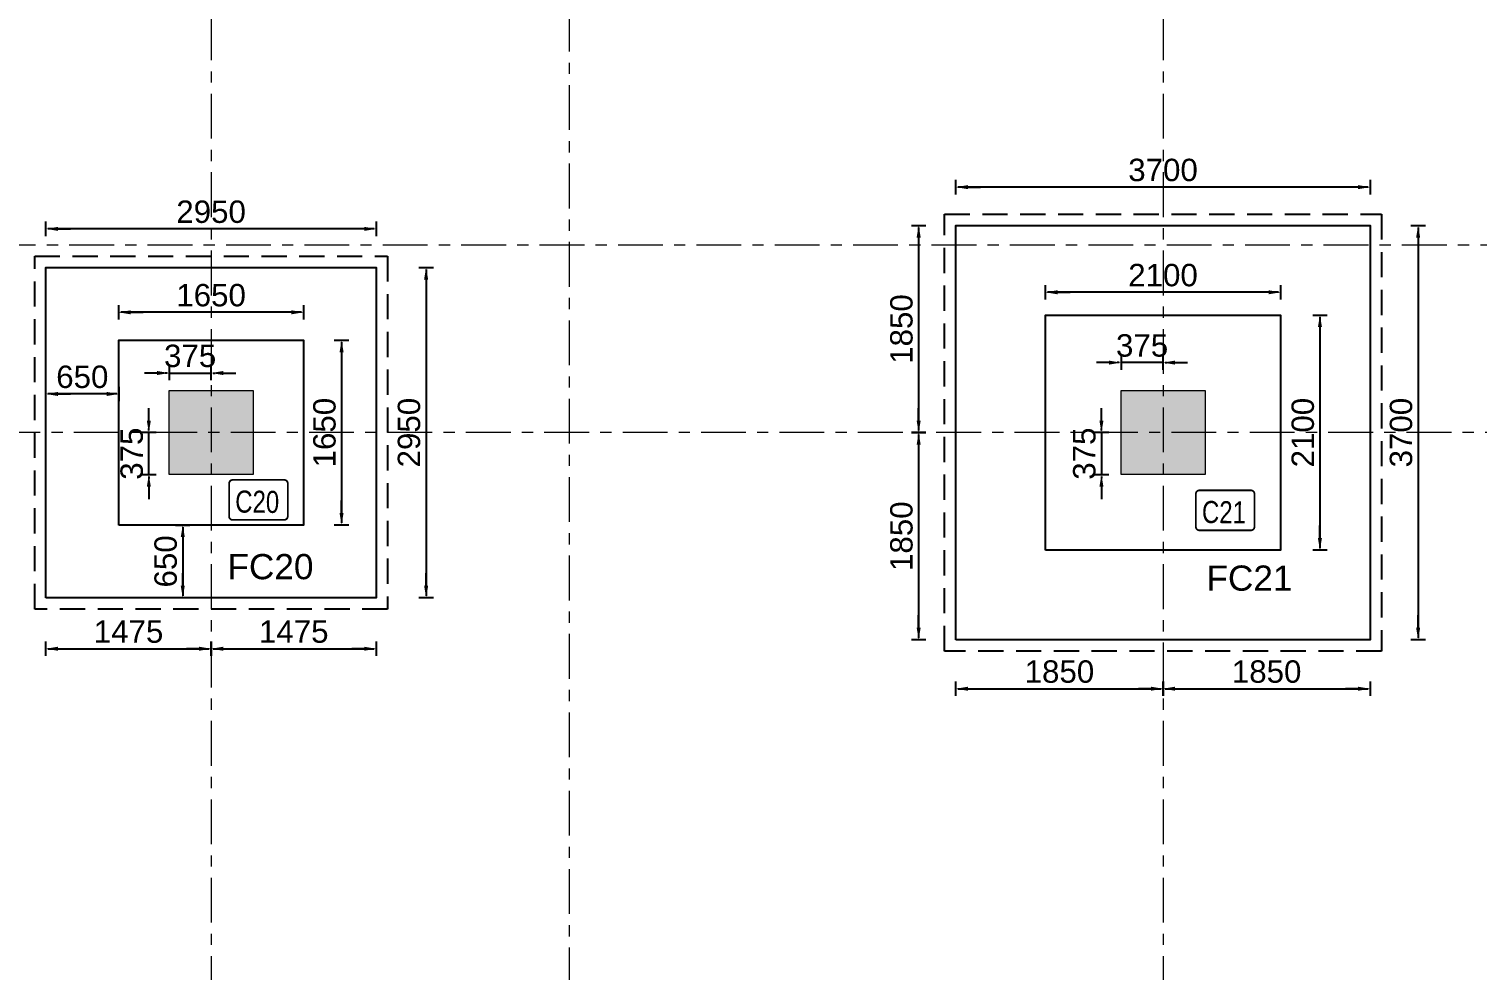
# Model space of a CAD drawing. Extents: x 1878645 to 3043969, y -1160829 to -603973.
# Drawn here: x 2130305 to 2143235, y -662941 to -654538 of the extents above; entities that cross this region are included whole.
import ezdxf
from ezdxf.enums import TextEntityAlignment as Align

# ---------------------------------------------------------------- set-up
doc = ezdxf.new("R2010")
doc.units = 0
doc.header["$LTSCALE"] = 100
doc.header["$PDMODE"] = 66
doc.linetypes.add('Grids', pattern=[7, 4, -1, 1, -1])
doc.linetypes.add('SCHidden', pattern=[0.375, 0.25, -0.125])
doc.layers.get('Defpoints').update_dxf_attribs({"lineweight": 0})
for name, color, linetype in [('A-DIMN-100', 5, 'Continuous'), ('COMMENTS', 30, 'Continuous'), ('Dim', 3, 'Continuous'), ('Footing', 5, 'Continuous'), ('Footing Nos', 4, 'Continuous'), ('PCC', 2, 'Continuous'), ('RETAIN-WALL', 1, 'Continuous')]:
    doc.layers.add(name, color=color, linetype=linetype)
for name, color, linetype, lineweight in [('A-GRID', 8, 'Grids', 0), ('ECO COL', 6, 'Continuous', 0), ('Eco_  CNO', 7, 'Continuous', 25)]:
    doc.layers.add(name, color=color, linetype=linetype, lineweight=lineweight)
doc.styles.add('ARIAL', font='arial.ttf')
doc.styles.add('ITA', font='simplex.shx')
doc.styles.add('SC-BBS1', font='SansSerif')
doc.dimstyles.new('A-150-DIM-EXT_MAIN(FT)', dxfattribs={"dimscale": 0, "dimtxt": 200, "dimasz": 18, "dimexe": 100, "dimexo": 100, "dimgap": 50, "dimtad": 1, "dimdec": 0, "dimdsep": 46, "dimtxsty": 'ARIAL', "dimblk": 'A3', "dimcen": 0.025, "dimse1": 1, "dimse2": 1, "dimclrd": 256, "dimclre": 256, "dimclrt": 7, "dimazin": 2, "dimtfac": 1, "dimtdec": 0, "dimtix": 1, "dimtmove": 2, "dimatfit": 3, "dimldrblk": 'WSA-DOT-100', "dimfxl": 1, "dimtolj": 1, "dimtzin": 0, "dimarcsym": 0})

# ---------------------------------------------------------------- blocks, each defined once
blk = doc.blocks.new('A2')
at = {"layer": 'Dim', "linetype": 'ByBlock', "lineweight": -2, "extrusion": (0, 0, -1)}
blk.add_lwpolyline([(6, 0), (12.2, 0)], dxfattribs=at)
blk.add_solid([(6, -1), (0, 0), (6, 1)], dxfattribs=at)
blk = doc.blocks.new('A3')
at = {"layer": 'Dim', "linetype": 'ByBlock', "lineweight": -2}
blk.add_line((0, 3.59), (0, -3.59), dxfattribs=at)
blk.add_blockref('A2', (0, 0), dxfattribs=at)
blk = doc.blocks.new('*D493')
at = {"layer": 'Defpoints', "color": 0, "transparency": 16777216}
for p in [(2131931, -657610), (2131556, -657767), (2131931, -657767)]:
    blk.add_point(p, dxfattribs=at)
at = {"layer": 'Dim', "lineweight": -2, "transparency": 16777216}
for p, q in [((2131538, -657610), (2131520, -657610)), ((2131556, -657610), (2131931, -657610)), ((2131949, -657610), (2131967, -657610))]:
    blk.add_line(p, q, dxfattribs=at)
at = {"layer": 'Dim', "lineweight": -2, "transparency": 16777216, "xscale": 18, "yscale": 18, "zscale": 18}
blk.add_blockref('A3', (2131556, -657610), dxfattribs=at)
at = {"layer": 'Dim', "lineweight": -2, "transparency": 16777216, "xscale": 18, "yscale": 18, "zscale": 18, "rotation": 180}
blk.add_blockref('A3', (2131931, -657610), dxfattribs=at)
at = {"layer": 'Dim', "color": 7, "transparency": 16777216, "insert": (2131744, -657458), "char_height": 200, "attachment_point": 5, "style": 'ARIAL'}
blk.add_mtext('\\A1;375', dxfattribs=at)
blk = doc.blocks.new('WSA-DOT-100')
at = {"layer": 'A-DIMN-100', "color": 5}
for p, q in [((0, -200), (0, 200)), ((-200, 0), (200, 0))]:
    blk.add_line(p, q, dxfattribs=at)
at = {"layer": 'A-DIMN-100', "color": 1, "const_width": 60}
blk.add_lwpolyline([(-30, 0, 1), (30, 0, 1)], format="xyb", close=True, dxfattribs=at)
blk = doc.blocks.new('*D494')
at = {"layer": 'Defpoints', "color": 0, "transparency": 16777216}
for p in [(2131375, -658142), (2131556, -658142), (2131556, -658517)]:
    blk.add_point(p, dxfattribs=at)
at = {"layer": 'Dim', "lineweight": -2, "transparency": 16777216}
for p, q in [((2131375, -658124), (2131375, -658106)), ((2131375, -658517), (2131375, -658142)), ((2131375, -658535), (2131375, -658553))]:
    blk.add_line(p, q, dxfattribs=at)
at = {"layer": 'Dim', "lineweight": -2, "transparency": 16777216, "xscale": 18, "yscale": 18, "zscale": 18}
for p, rotation in [((2131375, -658142), 270), ((2131375, -658517), 90)]:
    blk.add_blockref('A3', p, dxfattribs=dict(at, rotation=rotation))
at = {"layer": 'Dim', "color": 7, "transparency": 16777216, "insert": (2131223, -658330), "char_height": 200, "attachment_point": 5, "rotation": 90, "style": 'ARIAL'}
blk.add_mtext('\\A1;375', dxfattribs=at)
blk = doc.blocks.new('*D495')
at = {"layer": 'Defpoints', "color": 0, "transparency": 16777216}
for p in [(2140056, -657517), (2140056, -657767), (2140431, -657767)]:
    blk.add_point(p, dxfattribs=at)
at = {"layer": 'Dim', "lineweight": -2, "transparency": 16777216}
for p, q in [((2140038, -657517), (2140020, -657517)), ((2140431, -657517), (2140056, -657517)), ((2140449, -657517), (2140467, -657517))]:
    blk.add_line(p, q, dxfattribs=at)
at = {"layer": 'Dim', "lineweight": -2, "transparency": 16777216, "xscale": 18, "yscale": 18, "zscale": 18}
blk.add_blockref('A3', (2140056, -657517), dxfattribs=at)
at = {"layer": 'Dim', "lineweight": -2, "transparency": 16777216, "xscale": 18, "yscale": 18, "zscale": 18, "rotation": 180}
blk.add_blockref('A3', (2140431, -657517), dxfattribs=at)
at = {"layer": 'Dim', "color": 7, "transparency": 16777216, "insert": (2140244, -657365), "char_height": 200, "attachment_point": 5, "style": 'ARIAL'}
blk.add_mtext('\\A1;375', dxfattribs=at)
blk = doc.blocks.new('*D496')
at = {"layer": 'Defpoints', "color": 0, "transparency": 16777216}
for p in [(2140056, -658142), (2139881, -658517), (2140056, -658517)]:
    blk.add_point(p, dxfattribs=at)
at = {"layer": 'Dim', "lineweight": -2, "transparency": 16777216}
for p, q in [((2139881, -658124), (2139881, -658106)), ((2139881, -658142), (2139881, -658517)), ((2139881, -658535), (2139881, -658553))]:
    blk.add_line(p, q, dxfattribs=at)
at = {"layer": 'Dim', "lineweight": -2, "transparency": 16777216, "xscale": 18, "yscale": 18, "zscale": 18}
for p, rotation in [((2139881, -658142), 270), ((2139881, -658517), 90)]:
    blk.add_blockref('A3', p, dxfattribs=dict(at, rotation=rotation))
at = {"layer": 'Dim', "color": 7, "transparency": 16777216, "insert": (2139729, -658330), "char_height": 200, "attachment_point": 5, "rotation": 90, "style": 'ARIAL'}
blk.add_mtext('\\A1;375', dxfattribs=at)
blk = doc.blocks.new('Co')
at = {"const_width": 0.75}
blk.add_lwpolyline([(-12.57, -7.17), (-12.57, 6.59, -0.414214), (-11.07, 8.09), (10.51, 8.09, -0.414214), (12.01, 6.59), (12.01, -7.17, -0.414214), (10.51, -8.67), (-11.07, -8.67, -0.414214)], format="xyb", close=True, dxfattribs=at)
at = {"style": 'ITA', "width": 0.669972}
blk.add_attdef('COL', text='', height=10.5, rotation=0.63804, dxfattribs=at).set_placement((-9.93, -5.51), (8.49, -5.3), align=Align.FIT)
blk = doc.blocks.new('*D613')
at = {"layer": 'Defpoints', "color": 0, "transparency": 16777216}
for p in [(2132756, -657317), (2132756, -658967), (2133096, -658967)]:
    blk.add_point(p, dxfattribs=at)
at = {"layer": 'Dim', "lineweight": -2, "transparency": 16777216}
blk.add_line((2133096, -657335), (2133096, -658949), dxfattribs=at)
at = {"layer": 'Dim', "lineweight": -2, "transparency": 16777216, "xscale": 18, "yscale": 18, "zscale": 18}
for p, rotation in [((2133096, -657317), 90), ((2133096, -658967), 270)]:
    blk.add_blockref('A3', p, dxfattribs=dict(at, rotation=rotation))
at = {"layer": 'Dim', "color": 7, "transparency": 16777216, "insert": (2132944, -658142), "char_height": 200, "attachment_point": 5, "rotation": 90, "style": 'ARIAL'}
blk.add_mtext('\\A1;1650', dxfattribs=at)
blk = doc.blocks.new('*D614')
at = {"layer": 'Defpoints', "color": 0, "transparency": 16777216}
for p in [(2131106, -657068), (2131106, -657317), (2132756, -657317)]:
    blk.add_point(p, dxfattribs=at)
at = {"layer": 'Dim', "lineweight": -2, "transparency": 16777216}
blk.add_line((2132738, -657068), (2131124, -657068), dxfattribs=at)
at = {"layer": 'Dim', "lineweight": -2, "transparency": 16777216, "xscale": 18, "yscale": 18, "zscale": 18, "rotation": 180}
blk.add_blockref('A3', (2131106, -657068), dxfattribs=at)
at = {"layer": 'Dim', "lineweight": -2, "transparency": 16777216, "xscale": 18, "yscale": 18, "zscale": 18}
blk.add_blockref('A3', (2132756, -657068), dxfattribs=at)
at = {"layer": 'Dim', "color": 7, "transparency": 16777216, "insert": (2131931, -656916), "char_height": 200, "attachment_point": 5, "style": 'ARIAL'}
blk.add_mtext('\\A1;1650', dxfattribs=at)
blk = doc.blocks.new('*D615')
at = {"layer": 'Defpoints', "color": 0, "transparency": 16777216}
for p in [(2131693, -658967), (2131678, -659617), (2131693, -659617)]:
    blk.add_point(p, dxfattribs=at)
at = {"layer": 'Dim', "lineweight": -2, "transparency": 16777216}
blk.add_line((2131678, -658985), (2131678, -659599), dxfattribs=at)
at = {"layer": 'Dim', "lineweight": -2, "transparency": 16777216, "xscale": 18, "yscale": 18, "zscale": 18}
for p, rotation in [((2131678, -658967), 90), ((2131678, -659617), 270)]:
    blk.add_blockref('A3', p, dxfattribs=dict(at, rotation=rotation))
at = {"layer": 'Dim', "color": 7, "transparency": 16777216, "insert": (2131526, -659292), "char_height": 200, "attachment_point": 5, "rotation": 90, "style": 'ARIAL'}
blk.add_mtext('\\A1;650', dxfattribs=at)
blk = doc.blocks.new('*D616')
at = {"layer": 'Defpoints', "color": 0, "transparency": 16777216}
for p in [(2130456, -657797), (2130456, -657797), (2131106, -657797)]:
    blk.add_point(p, dxfattribs=at)
at = {"layer": 'Dim', "lineweight": -2, "transparency": 16777216}
blk.add_line((2131088, -657797), (2130474, -657797), dxfattribs=at)
at = {"layer": 'Dim', "lineweight": -2, "transparency": 16777216, "xscale": 18, "yscale": 18, "zscale": 18, "rotation": 180}
blk.add_blockref('A3', (2130456, -657797), dxfattribs=at)
at = {"layer": 'Dim', "lineweight": -2, "transparency": 16777216, "xscale": 18, "yscale": 18, "zscale": 18}
blk.add_blockref('A3', (2131106, -657797), dxfattribs=at)
at = {"layer": 'Dim', "color": 7, "transparency": 16777216, "insert": (2130781, -657645), "char_height": 200, "attachment_point": 5, "style": 'ARIAL'}
blk.add_mtext('\\A1;650', dxfattribs=at)
blk = doc.blocks.new('*D617')
at = {"layer": 'Defpoints', "color": 0, "transparency": 16777216}
for p in [(2130456, -656323), (2130456, -656667), (2133406, -656667)]:
    blk.add_point(p, dxfattribs=at)
at = {"layer": 'Dim', "lineweight": -2, "transparency": 16777216}
blk.add_line((2133388, -656323), (2130474, -656323), dxfattribs=at)
at = {"layer": 'Dim', "lineweight": -2, "transparency": 16777216, "xscale": 18, "yscale": 18, "zscale": 18, "rotation": 180}
blk.add_blockref('A3', (2130456, -656323), dxfattribs=at)
at = {"layer": 'Dim', "lineweight": -2, "transparency": 16777216, "xscale": 18, "yscale": 18, "zscale": 18}
blk.add_blockref('A3', (2133406, -656323), dxfattribs=at)
at = {"layer": 'Dim', "color": 7, "transparency": 16777216, "insert": (2131931, -656171), "char_height": 200, "attachment_point": 5, "style": 'ARIAL'}
blk.add_mtext('\\A1;2950', dxfattribs=at)
blk = doc.blocks.new('*D618')
at = {"layer": 'Defpoints', "color": 0, "transparency": 16777216}
for p in [(2133406, -656667), (2133406, -659617), (2133851, -659617)]:
    blk.add_point(p, dxfattribs=at)
at = {"layer": 'Dim', "lineweight": -2, "transparency": 16777216}
blk.add_line((2133851, -656685), (2133851, -659599), dxfattribs=at)
at = {"layer": 'Dim', "lineweight": -2, "transparency": 16777216, "xscale": 18, "yscale": 18, "zscale": 18}
for p, rotation in [((2133851, -656667), 90), ((2133851, -659617), 270)]:
    blk.add_blockref('A3', p, dxfattribs=dict(at, rotation=rotation))
at = {"layer": 'Dim', "color": 7, "transparency": 16777216, "insert": (2133699, -658142), "char_height": 200, "attachment_point": 5, "rotation": 90, "style": 'ARIAL'}
blk.add_mtext('\\A1;2950', dxfattribs=at)
blk = doc.blocks.new('*D619')
at = {"layer": 'Defpoints', "color": 0, "transparency": 16777216}
for p in [(2141481, -657092), (2141481, -659192), (2141832, -659192)]:
    blk.add_point(p, dxfattribs=at)
at = {"layer": 'Dim', "lineweight": -2, "transparency": 16777216}
blk.add_line((2141832, -657110), (2141832, -659174), dxfattribs=at)
at = {"layer": 'Dim', "lineweight": -2, "transparency": 16777216, "xscale": 18, "yscale": 18, "zscale": 18}
for p, rotation in [((2141832, -657092), 90), ((2141832, -659192), 270)]:
    blk.add_blockref('A3', p, dxfattribs=dict(at, rotation=rotation))
at = {"layer": 'Dim', "color": 7, "transparency": 16777216, "insert": (2141680, -658142), "char_height": 200, "attachment_point": 5, "rotation": 90, "style": 'ARIAL'}
blk.add_mtext('\\A1;2100', dxfattribs=at)
blk = doc.blocks.new('*D620')
at = {"layer": 'Defpoints', "color": 0, "transparency": 16777216}
for p in [(2139381, -656889), (2139381, -657092), (2141481, -657092)]:
    blk.add_point(p, dxfattribs=at)
at = {"layer": 'Dim', "lineweight": -2, "transparency": 16777216}
blk.add_line((2141463, -656889), (2139399, -656889), dxfattribs=at)
at = {"layer": 'Dim', "lineweight": -2, "transparency": 16777216, "xscale": 18, "yscale": 18, "zscale": 18, "rotation": 180}
blk.add_blockref('A3', (2139381, -656889), dxfattribs=at)
at = {"layer": 'Dim', "lineweight": -2, "transparency": 16777216, "xscale": 18, "yscale": 18, "zscale": 18}
blk.add_blockref('A3', (2141481, -656889), dxfattribs=at)
at = {"layer": 'Dim', "color": 7, "transparency": 16777216, "insert": (2140431, -656737), "char_height": 200, "attachment_point": 5, "style": 'ARIAL'}
blk.add_mtext('\\A1;2100', dxfattribs=at)
blk = doc.blocks.new('*D621')
at = {"layer": 'Defpoints', "color": 0, "transparency": 16777216}
for p in [(2142281, -656292), (2142281, -659992), (2142709, -659992)]:
    blk.add_point(p, dxfattribs=at)
at = {"layer": 'Dim', "lineweight": -2, "transparency": 16777216}
blk.add_line((2142709, -656310), (2142709, -659974), dxfattribs=at)
at = {"layer": 'Dim', "lineweight": -2, "transparency": 16777216, "xscale": 18, "yscale": 18, "zscale": 18}
for p, rotation in [((2142709, -656292), 90), ((2142709, -659992), 270)]:
    blk.add_blockref('A3', p, dxfattribs=dict(at, rotation=rotation))
at = {"layer": 'Dim', "color": 7, "transparency": 16777216, "insert": (2142557, -658142), "char_height": 200, "attachment_point": 5, "rotation": 90, "style": 'ARIAL'}
blk.add_mtext('\\A1;3700', dxfattribs=at)
blk = doc.blocks.new('*D622')
at = {"layer": 'Defpoints', "color": 0, "transparency": 16777216}
for p in [(2138581, -655950), (2138581, -656292), (2142281, -656292)]:
    blk.add_point(p, dxfattribs=at)
at = {"layer": 'Dim', "lineweight": -2, "transparency": 16777216}
blk.add_line((2142263, -655950), (2138599, -655950), dxfattribs=at)
at = {"layer": 'Dim', "lineweight": -2, "transparency": 16777216, "xscale": 18, "yscale": 18, "zscale": 18, "rotation": 180}
blk.add_blockref('A3', (2138581, -655950), dxfattribs=at)
at = {"layer": 'Dim', "lineweight": -2, "transparency": 16777216, "xscale": 18, "yscale": 18, "zscale": 18}
blk.add_blockref('A3', (2142281, -655950), dxfattribs=at)
at = {"layer": 'Dim', "color": 7, "transparency": 16777216, "insert": (2140431, -655798), "char_height": 200, "attachment_point": 5, "style": 'ARIAL'}
blk.add_mtext('\\A1;3700', dxfattribs=at)
blk = doc.blocks.new('*D623')
at = {"layer": 'Defpoints', "color": 0, "transparency": 16777216}
for p in [(2138581, -656292), (2138249, -658142), (2138581, -658142)]:
    blk.add_point(p, dxfattribs=at)
at = {"layer": 'Dim', "lineweight": -2, "transparency": 16777216}
blk.add_line((2138249, -656310), (2138249, -658124), dxfattribs=at)
at = {"layer": 'Dim', "lineweight": -2, "transparency": 16777216, "xscale": 18, "yscale": 18, "zscale": 18}
for p, rotation in [((2138249, -656292), 90), ((2138249, -658142), 270)]:
    blk.add_blockref('A3', p, dxfattribs=dict(at, rotation=rotation))
at = {"layer": 'Dim', "color": 7, "transparency": 16777216, "insert": (2138096, -657217), "char_height": 200, "attachment_point": 5, "rotation": 90, "style": 'ARIAL'}
blk.add_mtext('\\A1;1850', dxfattribs=at)
blk = doc.blocks.new('*D624')
at = {"layer": 'Defpoints', "color": 0, "transparency": 16777216}
for p in [(2138581, -658142), (2138249, -659992), (2138581, -659992)]:
    blk.add_point(p, dxfattribs=at)
at = {"layer": 'Dim', "lineweight": -2, "transparency": 16777216}
blk.add_line((2138249, -658160), (2138249, -659974), dxfattribs=at)
at = {"layer": 'Dim', "lineweight": -2, "transparency": 16777216, "xscale": 18, "yscale": 18, "zscale": 18}
for p, rotation in [((2138249, -658142), 90), ((2138249, -659992), 270)]:
    blk.add_blockref('A3', p, dxfattribs=dict(at, rotation=rotation))
at = {"layer": 'Dim', "color": 7, "transparency": 16777216, "insert": (2138096, -659067), "char_height": 200, "attachment_point": 5, "rotation": 90, "style": 'ARIAL'}
blk.add_mtext('\\A1;1850', dxfattribs=at)
blk = doc.blocks.new('*D625')
at = {"layer": 'Defpoints', "color": 0, "transparency": 16777216}
for p in [(2138581, -659992), (2140431, -659992), (2140431, -660429)]:
    blk.add_point(p, dxfattribs=at)
at = {"layer": 'Dim', "lineweight": -2, "transparency": 16777216}
blk.add_line((2138599, -660429), (2140413, -660429), dxfattribs=at)
at = {"layer": 'Dim', "lineweight": -2, "transparency": 16777216, "xscale": 18, "yscale": 18, "zscale": 18, "rotation": 180}
blk.add_blockref('A3', (2138581, -660429), dxfattribs=at)
at = {"layer": 'Dim', "lineweight": -2, "transparency": 16777216, "xscale": 18, "yscale": 18, "zscale": 18}
blk.add_blockref('A3', (2140431, -660429), dxfattribs=at)
at = {"layer": 'Dim', "color": 7, "transparency": 16777216, "insert": (2139506, -660277), "char_height": 200, "attachment_point": 5, "style": 'ARIAL'}
blk.add_mtext('\\A1;1850', dxfattribs=at)
blk = doc.blocks.new('*D626')
at = {"layer": 'Defpoints', "color": 0, "transparency": 16777216}
for p in [(2140431, -659992), (2142281, -659992), (2142281, -660429)]:
    blk.add_point(p, dxfattribs=at)
at = {"layer": 'Dim', "lineweight": -2, "transparency": 16777216}
blk.add_line((2140449, -660429), (2142263, -660429), dxfattribs=at)
at = {"layer": 'Dim', "lineweight": -2, "transparency": 16777216, "xscale": 18, "yscale": 18, "zscale": 18, "rotation": 180}
blk.add_blockref('A3', (2140431, -660429), dxfattribs=at)
at = {"layer": 'Dim', "lineweight": -2, "transparency": 16777216, "xscale": 18, "yscale": 18, "zscale": 18}
blk.add_blockref('A3', (2142281, -660429), dxfattribs=at)
at = {"layer": 'Dim', "color": 7, "transparency": 16777216, "insert": (2141356, -660277), "char_height": 200, "attachment_point": 5, "style": 'ARIAL'}
blk.add_mtext('\\A1;1850', dxfattribs=at)
blk = doc.blocks.new('*D741')
at = {"layer": 'Defpoints', "color": 0, "transparency": 16777216}
for p in [(2130456, -659617), (2131931, -659617), (2131931, -660072)]:
    blk.add_point(p, dxfattribs=at)
at = {"layer": 'Dim', "lineweight": -2, "transparency": 16777216}
blk.add_line((2130474, -660072), (2131913, -660072), dxfattribs=at)
at = {"layer": 'Dim', "lineweight": -2, "transparency": 16777216, "xscale": 18, "yscale": 18, "zscale": 18, "rotation": 180}
blk.add_blockref('A3', (2130456, -660072), dxfattribs=at)
at = {"layer": 'Dim', "lineweight": -2, "transparency": 16777216, "xscale": 18, "yscale": 18, "zscale": 18}
blk.add_blockref('A3', (2131931, -660072), dxfattribs=at)
at = {"layer": 'Dim', "color": 7, "transparency": 16777216, "insert": (2131194, -659920), "char_height": 200, "attachment_point": 5, "style": 'ARIAL'}
blk.add_mtext('\\A1;1475', dxfattribs=at)
blk = doc.blocks.new('*D742')
at = {"layer": 'Defpoints', "color": 0, "transparency": 16777216}
for p in [(2131931, -659617), (2133406, -659617), (2133406, -660072)]:
    blk.add_point(p, dxfattribs=at)
at = {"layer": 'Dim', "lineweight": -2, "transparency": 16777216}
blk.add_line((2131949, -660072), (2133388, -660072), dxfattribs=at)
at = {"layer": 'Dim', "lineweight": -2, "transparency": 16777216, "xscale": 18, "yscale": 18, "zscale": 18, "rotation": 180}
blk.add_blockref('A3', (2131931, -660072), dxfattribs=at)
at = {"layer": 'Dim', "lineweight": -2, "transparency": 16777216, "xscale": 18, "yscale": 18, "zscale": 18}
blk.add_blockref('A3', (2133406, -660072), dxfattribs=at)
at = {"layer": 'Dim', "color": 7, "transparency": 16777216, "insert": (2132669, -659920), "char_height": 200, "attachment_point": 5, "style": 'ARIAL'}
blk.add_mtext('\\A1;1475', dxfattribs=at)
blk = doc.blocks.new('*D743')
at = {"layer": 'Defpoints', "color": 0, "transparency": 16777216}
for p in [(2130456, -656667), (2130103, -658142), (2130456, -658142)]:
    blk.add_point(p, dxfattribs=at)
at = {"layer": 'Dim', "lineweight": -2, "transparency": 16777216}
blk.add_line((2130103, -656685), (2130103, -658124), dxfattribs=at)
at = {"layer": 'Dim', "lineweight": -2, "transparency": 16777216, "xscale": 18, "yscale": 18, "zscale": 18}
for p, rotation in [((2130103, -656667), 90), ((2130103, -658142), 270)]:
    blk.add_blockref('A3', p, dxfattribs=dict(at, rotation=rotation))
at = {"layer": 'Dim', "color": 7, "transparency": 16777216, "insert": (2129951, -657405), "char_height": 200, "attachment_point": 5, "rotation": 90, "style": 'ARIAL'}
blk.add_mtext('\\A1;1475', dxfattribs=at)
blk = doc.blocks.new('*D744')
at = {"layer": 'Defpoints', "color": 0, "transparency": 16777216}
for p in [(2130456, -658142), (2130103, -659617), (2130456, -659617)]:
    blk.add_point(p, dxfattribs=at)
at = {"layer": 'Dim', "lineweight": -2, "transparency": 16777216}
blk.add_line((2130103, -658160), (2130103, -659599), dxfattribs=at)
at = {"layer": 'Dim', "lineweight": -2, "transparency": 16777216, "xscale": 18, "yscale": 18, "zscale": 18}
for p, rotation in [((2130103, -658142), 90), ((2130103, -659617), 270)]:
    blk.add_blockref('A3', p, dxfattribs=dict(at, rotation=rotation))
at = {"layer": 'Dim', "color": 7, "transparency": 16777216, "insert": (2129951, -658880), "char_height": 200, "attachment_point": 5, "rotation": 90, "style": 'ARIAL'}
blk.add_mtext('\\A1;1475', dxfattribs=at)
blk = doc.blocks.new('G$C92EAE22F')
at = {"layer": 'RETAIN-WALL', "lineweight": -3}
h = blk.add_hatch(dxfattribs=at)
h.set_pattern_fill('ANSI31', color=11, scale=25)
h.set_pattern_definition([(45, (-2234185.81, 595374.29), (-56.1266008, 56.1266008), [])])
edge = h.paths.add_edge_path()
edge.add_line((33123, 0), (33123, 250))
edge.add_line((33123, 250), (223, 250))
edge.add_line((223, 250), (223, 16250))
edge.add_line((223, 16250), (5523, 16250))
edge.add_line((5523, 16250), (5523, 25850))
edge.add_line((5523, 25850), (28573, 25850))
edge.add_line((28573, 25850), (28573, 28300))
edge.add_line((28573, 28300), (61173, 28300))
edge.add_line((61173, 28300), (61173, 251))
edge.add_line((61173, 251), (50723, 250))
edge.add_line((50723, 250), (50723, 0))
edge.add_line((50723, 0), (61423, 1))
edge.add_line((61423, 1), (61423, 28550))
edge.add_line((61423, 28550), (28323, 28550))
edge.add_line((28323, 28550), (28323, 26100))
edge.add_line((28323, 26100), (5273, 26100))
edge.add_line((5273, 26100), (5273, 16500))
edge.add_line((5273, 16500), (-27, 16500))
edge.add_line((-27, 16500), (-27, 0))
edge.add_line((-27, 0), (33123, 0))

msp = doc.modelspace()

# ---------------------------------------------------------------- hatches: boundary and pattern name
at = {"layer": 'ECO COL'}
h = msp.add_hatch(color=256, dxfattribs=at)
h.dxf.hatch_style = 1
h.paths.add_polyline_path([(2131556.01882, -657767.43132), (2131556.01882, -658517.44013), (2132306.01882, -658517.44013), (2132306.01882, -657767.43132)])
h = msp.add_hatch(color=256, dxfattribs=at)
h.dxf.hatch_style = 1
h.paths.add_polyline_path([(2140056.01882, -657767.43132), (2140056.01882, -658517.44013), (2140806.01882, -658517.44013), (2140806.01882, -657767.43132)])

# ---------------------------------------------------------------- linework, layer by layer
at = {"layer": 'A-GRID'}
for p, q in [((2131931.01882, -647417.03522), (2131931.01882, -682739.87014)), ((2135131.14109, -682739.87014), (2135131.14109, -647417.03522)), ((2140431.01882, -647417.03522), (2140431.01882, -682739.87014)), ((2158364.42469, -656467.43425), (2088240.36157, -656467.43425)), ((2157706.18259, -658142.44453), (2088240.36157, -658142.44453))]:
    msp.add_line(p, q, dxfattribs=at)
at = {"layer": 'ECO COL', "color": 4}
for points in [[(2131556.01882, -657767.43132), (2132306.01882, -657767.43132), (2132306.01882, -658517.44013), (2131556.01882, -658517.44013)], [(2140056.01882, -657767.43132), (2140806.01882, -657767.43132), (2140806.01882, -658517.44013), (2140056.01882, -658517.44013)]]:
    msp.add_lwpolyline(points, close=True, dxfattribs=at)
at = {"layer": 'Footing'}
for points in [[(2138581.01882, -659992.43132), (2138581.01882, -656292.43132), (2142281.01882, -656292.43132), (2142281.01882, -659992.43132)], [(2130456.01882, -659617.44013), (2130456.01882, -656667.44013), (2133406.01882, -656667.44013), (2133406.01882, -659617.44013)], [(2139381.01882, -659192.43132), (2139381.01882, -657092.43132), (2141481.01882, -657092.43132), (2141481.01882, -659192.43132)], [(2131106.01882, -658967.44013), (2131106.01882, -657317.44013), (2132756.01882, -657317.44013), (2132756.01882, -658967.44013)]]:
    msp.add_lwpolyline(points, close=True, dxfattribs=at)
at = {"layer": 'PCC', "linetype": 'SCHidden', "ltscale": 9}
for points in [[(2138481.01882, -660092.43132), (2138481.01882, -656192.43132), (2142381.01882, -656192.43132), (2142381.01882, -660092.43132)], [(2130356.01882, -659717.44013), (2130356.01882, -656567.44013), (2133506.01882, -656567.44013), (2133506.01882, -659717.44013)]]:
    msp.add_lwpolyline(points, close=True, dxfattribs=at)

# ---------------------------------------------------------------- block references
at = {"layer": 'COMMENTS'}
msp.add_blockref('G$C92EAE22F', (2090083.27986, -677467.43425), dxfattribs=at)
at = {"layer": 'Eco_  CNO'}
ref = msp.add_blockref('Co', (2132359.67153, -658749.07687), dxfattribs=dict(at, xscale=-21.30803341128, yscale=21.30803341128, zscale=15.2200238652, rotation=179.9999999999787))
ref.add_attrib('COL', 'C20', dxfattribs={"layer": '0', "height": 196.886229, "rotation": 359.361957392, "style": 'ARIAL', "width": 0.778055}).set_placement((2132145.49202, -658855.45686), (2132538.05203, -658859.82856), align=Align.FIT)
ref = msp.add_blockref('Co', (2140991.79056, -658842.29187), dxfattribs=dict(at, xscale=-21.30803341128, yscale=21.30803341128, zscale=15.2200238652, rotation=179.9999999999787))
ref.add_attrib('COL', 'C21', dxfattribs={"layer": '0', "height": 196.886229, "rotation": 359.361957392, "style": 'ARIAL', "width": 0.778055}).set_placement((2140777.61105, -658948.67185), (2141170.17106, -658953.04356), align=Align.FIT)

# ---------------------------------------------------------------- texts
at = {"layer": 'Footing Nos', "style": 'SC-BBS1'}
for s, p in [('FC20', (2132076.87531, -659226.14617)), ('FC21', (2140818.54302, -659328.7243))]:
    msp.add_text(s, height=225, dxfattribs=at).set_placement(p, align=Align.TOP_LEFT)

# ---------------------------------------------------------------- dimensions: what is measured, and where the dimension line sits
at = {"layer": 'Dim'}
for base, p1, p2, picture, middle in [((2138581.01882, -655950.336), (2142281.01882, -656292.43132), (2138581.01882, -656292.43132), '*D622', (2140431.01882, -655798.15319)), ((2130456.01882, -656323.40306), (2133406.01882, -656667.44013), (2130456.01882, -656667.44013), '*D617', (2131931.01882, -656171.28846)), ((2139381.01882, -656888.70806), (2141481.01882, -657092.43132), (2139381.01882, -657092.43132), '*D620', (2140431.01882, -656736.59346)), ((2131106.01882, -657067.66998), (2132756.01882, -657317.44013), (2131106.01882, -657317.44013), '*D614', (2131931.01882, -656915.55538)), ((2140056.01882, -657516.81668), (2140431.01882, -657767.43132), (2140056.01882, -657767.43132), '*D495', (2140243.51882, -657364.63387)), ((2131931.01882, -657610.26466), (2131556.01882, -657767.43132), (2131931.01882, -657767.43132), '*D493', (2131743.51882, -657458.08185)), ((2130456.01882, -657797.04339), (2131106.01882, -657797.04339), (2130456.01882, -657797.04339), '*D616', (2130781.01882, -657644.92879)), ((2131931.01882, -660072.25565), (2130456.01882, -659617.44013), (2131931.01882, -659617.44013), '*D741', (2131193.51882, -659920.14106)), ((2133406.01882, -660072.25565), (2131931.01882, -659617.44013), (2133406.01882, -659617.44013), '*D742', (2132668.51882, -659920.14106)), ((2140431.01882, -660428.71735), (2138581.01882, -659992.43132), (2140431.01882, -659992.43132), '*D625', (2139506.01882, -660276.60275)), ((2142281.01882, -660428.71735), (2140431.01882, -659992.43132), (2142281.01882, -659992.43132), '*D626', (2141356.01882, -660276.60275))]:
    dim = msp.add_linear_dim(base=base, p1=p1, p2=p2, dimstyle='A-150-DIM-EXT_MAIN(FT)', override={"dimscale": 1}, dxfattribs=at)
    dim.commit()
    dim.dimension.update_dxf_attribs({"geometry": picture, "text_midpoint": middle})
for base, p1, p2, picture, middle in [((2138248.52922, -658142.44453), (2138581.01882, -656292.43132), (2138581.01882, -658142.44453), '*D623', (2138096.41462, -657217.43792)), ((2142708.71601, -659992.43132), (2142281.01882, -656292.43132), (2142281.01882, -659992.43132), '*D621', (2142556.5332, -658142.43132)), ((2130103.08032, -658142.44013), (2130456.01882, -656667.44013), (2130456.01882, -658142.44013), '*D743', (2129950.96572, -657404.94013)), ((2133851.34805, -659617.44013), (2133406.01882, -656667.44013), (2133406.01882, -659617.44013), '*D618', (2133699.23345, -658142.44013)), ((2141832.26419, -659192.43132), (2141481.01882, -657092.43132), (2141481.01882, -659192.43132), '*D619', (2141680.14959, -658142.43132)), ((2133095.65599, -658967.44013), (2132756.01882, -657317.44013), (2132756.01882, -658967.44013), '*D613', (2132943.54139, -658142.44013)), ((2131374.74322, -658142.44453), (2131556.01882, -658517.44013), (2131556.01882, -658142.44453), '*D494', (2131222.56041, -658329.94233)), ((2139880.68692, -658517.44013), (2140056.01882, -658142.43572), (2140056.01882, -658517.44013), '*D496', (2139728.50411, -658329.93792)), ((2130103.07958, -659617.44013), (2130456.01882, -658142.44013), (2130456.01882, -659617.44013), '*D744', (2129950.96499, -658879.94013)), ((2138248.52922, -659992.43132), (2138581.01882, -658142.44453), (2138581.01882, -659992.43132), '*D624', (2138096.41462, -659067.43792)), ((2131677.71326, -659617.44013), (2131693.0148, -658967.44013), (2131693.0148, -659617.44013), '*D615', (2131525.59866, -659292.44013))]:
    dim = msp.add_linear_dim(base=base, p1=p1, p2=p2, angle=90, dimstyle='A-150-DIM-EXT_MAIN(FT)', override={"dimscale": 1}, dxfattribs=at)
    dim.commit()
    dim.dimension.update_dxf_attribs({"geometry": picture, "text_midpoint": middle})

doc.saveas('drawing.dxf')
